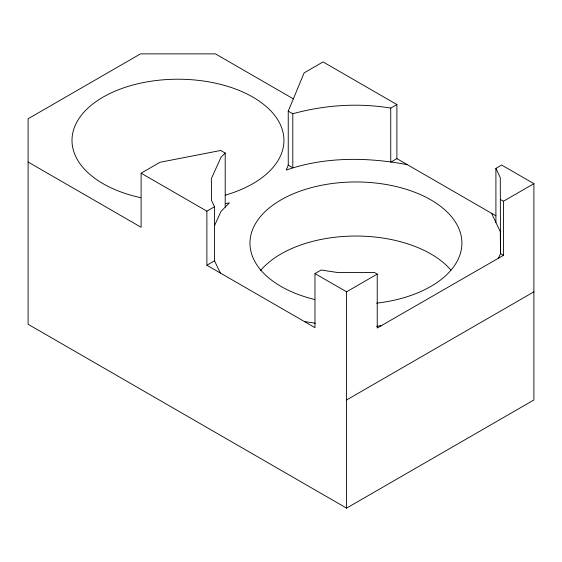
<?xml version="1.0" encoding="UTF-8"?>
<svg xmlns="http://www.w3.org/2000/svg" width="562" height="562" viewBox="0 0 562 562"><rect width="100%" height="100%" fill="white"/><g stroke="black" fill="none" stroke-linecap="round" stroke-linejoin="round"><path stroke-width="0.84" d="M495.888 215.794L396.891 158.632L396.891 104.553L323.066 61.932L304.14 72.856L288.25 111.135L288.25 165.179L286.241 170.054C324.955 156.636 367.513 157.044 407.401 164.701M214.565 225.594L220.978 211.424L229.429 202.854L225.467 203.62M498.431 258.218L500.51 253.617L500.278 177.578L495.909 168.389L501.683 165.059L533.9 183.655L533.9 399.975L346.564 508.125L28.1 324.267L28.1 118.765L140.5 53.875L215.436 53.875L293.505 98.947M28.1 162.025L141.111 227.273L141.111 173.194L160.037 162.27L220.711 150.468L225.2 153.061L220.978 157.346L211.354 178.597L211.586 200.557L214.529 206.739L214.529 260.817L220.325 273.006M141.111 173.194L206.872 211.164L214.529 206.739M288.25 111.135L292.795 113.756C324.4 105.038 358.31 102.663 390.738 108.108L396.891 104.553M206.872 211.164L206.872 265.243L214.529 260.817M396.891 158.632L390.738 162.186L390.738 108.108M206.872 265.243L314.973 327.653L314.973 273.575L321.127 270.02L337.797 272.535L374.292 272.408L377.235 274.108L377.235 328.032L503.454 255.317L503.454 201.238L533.9 183.655M314.973 273.575L346.564 291.811L377.235 274.108M346.564 399.968L533.9 291.818M376.688 326.346L381.837 325.531M304.464 321.583L315.296 323.22M500.51 199.538L503.454 201.238M503.454 255.317L500.51 253.617L500.278 231.656L491.546 213.279M288.25 165.179L292.795 167.806L292.795 113.756M495.909 168.389L495.909 222.468M346.564 291.811L346.564 508.125M225.2 153.061L225.2 207.139M140.697 197.669A105.972 61.181 0 0 1 91.016 105.424A105.972 61.181 0 0 1 258.106 100.366A105.972 61.181 0 0 1 225.411 195.105M260.466 270.659A105.972 61.181 0 0 1 355.268 236.04A105.972 61.181 0 0 1 450.815 269.978M314.523 299.462A105.972 61.181 0 0 1 276.666 202.538A105.972 61.181 0 0 1 447.851 212.696A105.972 61.181 0 0 1 376.638 303.15"/></g></svg>
